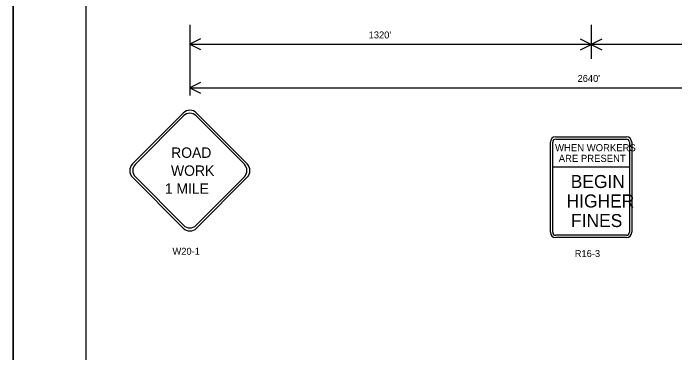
# Model space of a CAD drawing. Extents: x 0 to 34, y 0 to 22.
# Drawn here: x 0 to 11.4, y 5.86 to 11.71 of the extents above; entities that cross this region are included whole.
import ezdxf

# ---------------------------------------------------------------- set-up
doc = ezdxf.new("R2010")
doc.units = 0
for name, color, linetype in [('Level 1', 7, 'Continuous'), ('PlotBorder', 7, 'Continuous'), ('SHT-BNDRY', 7, 'Continuous'), ('SHT-FENCE', 7, 'Continuous')]:
    doc.layers.add(name, color=color, linetype=linetype)

msp = doc.modelspace()

# ---------------------------------------------------------------- linework, layer by layer
at = {"layer": 'Level 1'}
for p, q in [((3.043, 11.512), (3.043, 10.289)), ((9.956, 11.512), (9.956, 10.923)), ((3.043, 11.176), (3.043, 11.174)), ((3.043, 11.174), (29.853, 11.174)), ((9.847, 11.176), (9.847, 11.174)), ((9.956, 11.175), (9.956, 11.173)), ((3.043, 10.422), (29.853, 10.422)), ((2.055, 9.111), (2.929, 9.988)), ((2.105, 9.106), (2.934, 9.938)), ((3.153, 9.938), (3.982, 9.106)), ((3.159, 9.988), (4.032, 9.111)), ((9.347, 9.58), (10.565, 9.58)), ((9.255, 7.932), (9.255, 9.488)), ((9.296, 7.932), (9.296, 9.488)), ((9.347, 9.539), (10.565, 9.539)), ((10.616, 9.488), (10.616, 7.932)), ((10.657, 9.488), (10.657, 7.932)), ((9.296, 9.06), (10.616, 9.06)), ((2.929, 8.004), (2.055, 8.881)), ((2.934, 8.054), (2.105, 8.886)), ((3.982, 8.886), (3.153, 8.054)), ((4.032, 8.881), (3.159, 8.004)), ((10.565, 7.881), (9.347, 7.881)), ((10.565, 7.84), (9.347, 7.84))]:
    msp.add_line(p, q, dxfattribs=at)
for points in [[(3.226, 11.266), (3.043, 11.174), (3.226, 11.083)], [(9.773, 11.081), (9.956, 11.173), (9.773, 11.265)], [(10.139, 11.265), (9.956, 11.173), (10.139, 11.081)], [(3.226, 10.514), (3.043, 10.422), (3.226, 10.33)]]:
    msp.add_lwpolyline(points, dxfattribs=at)
for centre, major_axis, start_param, end_param in [((3.044, 9.873), (0, 0.163), 5.497787, 7.068583), ((3.044, 9.829), (0, 0.155), 5.497787, 7.068583), ((9.347, 9.488), (0, 0.0918), 0, 1.570796), ((10.565, 9.488), (0, 0.0918), 4.712389, 6.283185), ((9.347, 9.488), (0, 0.051), 0, 1.570796), ((10.565, 9.488), (0, 0.051), 4.712389, 6.283185), ((2.17, 8.996), (0, -0.163), 3.926991, 5.497787), ((2.214, 8.996), (0, -0.155), 3.926991, 5.497787), ((3.873, 8.996), (0, 0.155), 3.926991, 5.497787), ((3.917, 8.996), (0, 0.163), 3.926991, 5.497787), ((3.044, 8.119), (0, 0.163), 2.356194, 3.926991), ((3.044, 8.163), (0, 0.155), 2.356194, 3.926991), ((9.347, 7.932), (0, -0.0918), 4.712389, 6.283185), ((9.347, 7.932), (0, -0.051), 4.712389, 6.283185), ((10.565, 7.932), (0, -0.051), 0, 1.570796), ((10.565, 7.932), (0, -0.0918), 0, 1.570796)]:
    msp.add_ellipse(centre, major_axis=major_axis, ratio=0.996122, start_param=start_param, end_param=end_param, dxfattribs=at)
at = {"layer": 'PlotBorder'}
msp.add_lwpolyline([(0, 0.001), (34, 0.001), (34, 22.001), (0, 22.001)], close=True, dxfattribs=at)
at = {"layer": 'SHT-BNDRY'}
msp.add_lwpolyline([(1.25, 0.501), (33.5, 0.501), (33.5, 21.501), (1.25, 21.501)], close=True, dxfattribs=at)
at = {"layer": 'SHT-FENCE'}
msp.add_lwpolyline([(0, 22.001), (34, 22.001), (34, 0.001), (0, 0.001)], close=True, dxfattribs=at)

# ---------------------------------------------------------------- texts
at = {"layer": 'Level 1'}
for s, height, p in [("1320'", 0.12, (6.124, 11.275)), ("2640'", 0.12, (9.723, 10.526)), ('ROAD', 0.1794, (2.721, 9.216)), ('WHEN WORKERS', 0.12233, (9.336, 9.33)), ('ARE PRESENT', 0.12233, (9.399, 9.146)), ('WORK', 0.1794, (2.718, 8.906)), ('BEGIN', 0.2243, (9.606, 8.696)), (' 1 MILE', 0.1794, (2.545, 8.596)), ('HIGHER', 0.2243, (9.534, 8.36)), ('FINES', 0.2243, (9.611, 8.023)), ('W20-1', 0.12, (2.744, 7.545)), ('R16-3', 0.12, (9.675, 7.506))]:
    msp.add_text(s, height=height, dxfattribs=at).set_placement(p)

doc.saveas('drawing.dxf')
